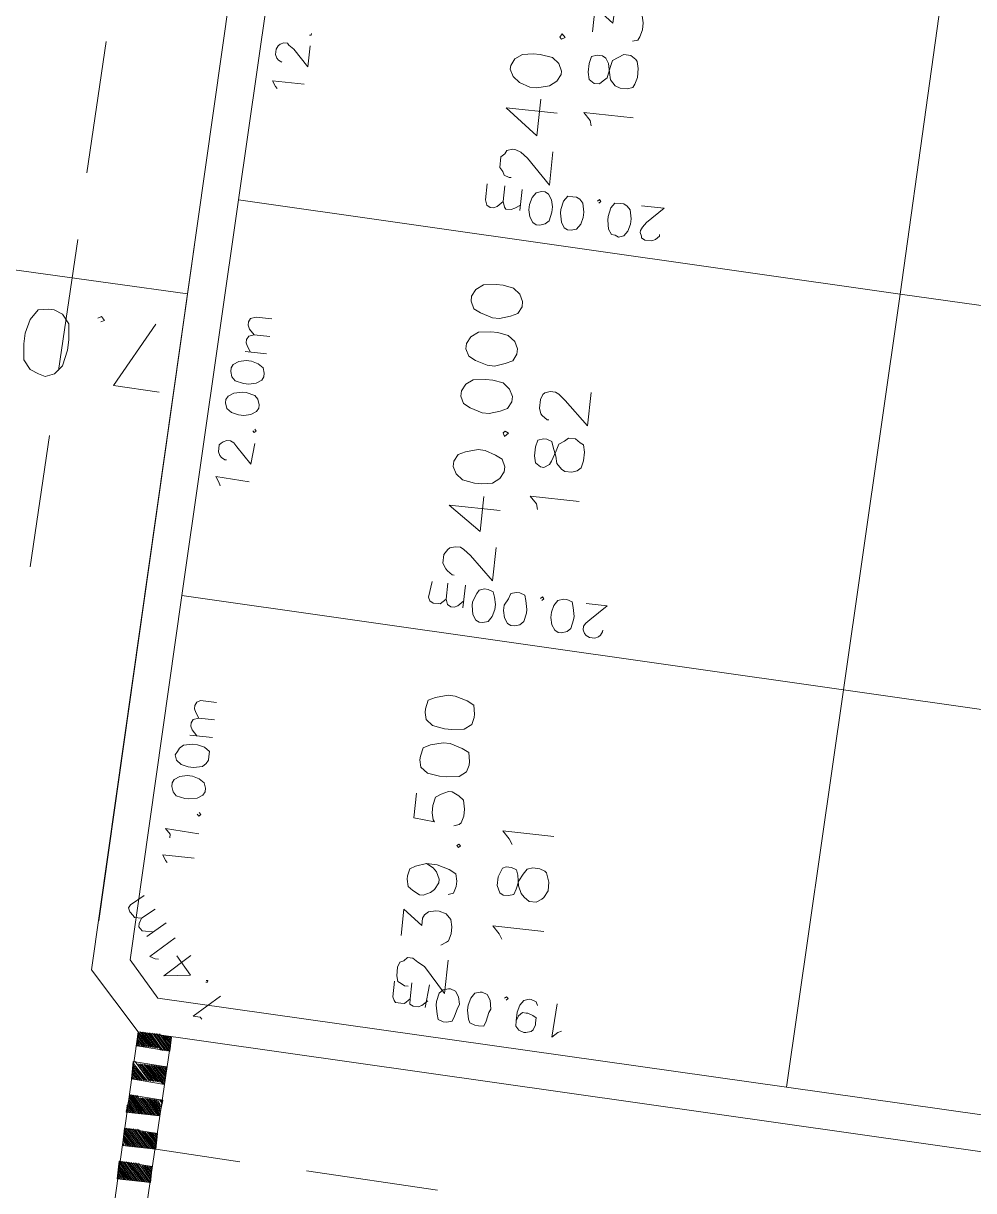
# Model space of a CAD drawing. Header units: metres. Extents: x -977055 to 805873, y -1033982 to 242021.
# Drawn here: x 2542.32 to 2570.91, y 963.42 to 998.53 of the extents above; entities that cross this region are included whole.
import ezdxf

# ---------------------------------------------------------------- set-up
doc = ezdxf.new("R2010")
doc.units = ezdxf.units.M
for name, color, linetype in [('PDF_acera', 7, 'Continuous'), ('PDF_areas por lote', 7, 'Continuous'), ('PDF_COTAS', 7, 'Continuous'), ('PDF_COTAS CONJUNTO', 7, 'Continuous'), ('PDF_linea de centro', 7, 'Continuous'), ('PDF_LOTES', 7, 'Continuous'), ('PDF_No. lotes', 7, 'Continuous'), ('PDF_PASO DE CEBRA', 7, 'Continuous')]:
    doc.layers.add(name, color=color, linetype=linetype)

# ---------------------------------------------------------------- blocks, each defined once
blk = doc.blocks.new('CALLE')
at = {"layer": 'PDF_acera', "lineweight": 9}
blk.add_lwpolyline([(6.731424, -134.62848), (-5.673024, -101.945088), (-58.339008, -100.166976), (-59.69376, -101.437056), (-60.75216, -132.554016), (-59.48208, -133.908768), (5.673024, -136.11024)], close=True, dxfattribs=at)
at = {"layer": 'PDF_areas por lote', "lineweight": 9}
for points in [[(-57.915648, -107.74512), (-57.915648, -107.660448), (-57.873312, -107.575776), (-57.830976, -107.491104), (-57.703968, -107.448768), (-57.492288, -107.448768), (-57.36528, -107.491104), (-57.322944, -107.575776), (-57.238272, -107.660448), (-57.238272, -107.787456), (-57.322944, -107.914464), (-57.407616, -108.083808), (-58.00032, -108.634176), (-57.195936, -108.634176)], [(-56.73024, -107.448768), (-56.0952, -107.448768), (-56.433888, -107.914464), (-56.264544, -107.914464), (-56.179872, -107.9568), (-56.0952, -108.041472), (-56.052864, -108.210816), (-56.052864, -108.295488), (-56.0952, -108.464832), (-56.222208, -108.59184), (-56.391552, -108.634176), (-56.560896, -108.634176), (-56.73024, -108.59184), (-56.772576, -108.549504), (-56.857248, -108.422496)], [(-54.952128, -107.872128), (-55.0368, -108.041472), (-55.121472, -108.126144), (-55.290816, -108.210816), (-55.375488, -108.210816), (-55.544832, -108.126144), (-55.629504, -108.041472), (-55.714176, -107.872128), (-55.714176, -107.787456), (-55.629504, -107.618112), (-55.544832, -107.491104), (-55.375488, -107.448768), (-55.290816, -107.448768), (-55.121472, -107.491104), (-55.0368, -107.618112), (-54.952128, -107.872128), (-54.952128, -108.126144), (-55.0368, -108.422496), (-55.121472, -108.59184), (-55.290816, -108.634176), (-55.417824, -108.634176), (-55.587168, -108.59184), (-55.629504, -108.464832)], [(-53.301024, -107.448768), (-53.893728, -107.448768), (-53.936064, -107.9568), (-53.893728, -107.914464), (-53.724384, -107.872128), (-53.55504, -107.872128), (-53.34336, -107.914464), (-53.258688, -108.041472), (-53.174016, -108.210816), (-53.174016, -108.295488), (-53.258688, -108.464832), (-53.34336, -108.59184), (-53.55504, -108.634176), (-53.724384, -108.634176), (-53.893728, -108.59184), (-53.936064, -108.549504), (-53.9784, -108.422496)], [(-48.009024, -107.787456), (-48.009024, -107.74512), (-47.924352, -107.618112), (-47.882016, -107.575776), (-47.755008, -107.491104), (-47.543328, -107.491104), (-47.41632, -107.575776), (-47.373984, -107.618112), (-47.331648, -107.74512), (-47.331648, -107.872128), (-47.373984, -107.9568), (-47.500992, -108.126144), (-48.05136, -108.718848), (-47.246976, -108.718848)], [(-46.35792, -108.718848), (-46.35792, -107.491104), (-46.908288, -108.295488), (-46.061568, -108.295488)], [(-38.398752, -108.126144), (-38.398752, -108.083808), (-38.356416, -107.9568), (-38.271744, -107.914464), (-38.187072, -107.829792), (-37.933056, -107.829792), (-37.848384, -107.914464), (-37.763712, -107.9568), (-37.721376, -108.083808), (-37.721376, -108.16848), (-37.763712, -108.295488), (-37.89072, -108.464832), (-38.483424, -109.057536), (-37.67904, -109.057536)], [(-36.747648, -109.057536), (-36.747648, -107.829792), (-37.340352, -108.634176), (-36.451296, -108.634176)]]:
    blk.add_lwpolyline(points, dxfattribs=at)
for points in [[(-52.49664, -107.448768), (-52.665984, -107.491104), (-52.792992, -107.660448), (-52.835328, -107.9568), (-52.835328, -108.126144), (-52.792992, -108.422496), (-52.665984, -108.59184), (-52.49664, -108.634176), (-52.411968, -108.634176), (-52.200288, -108.59184), (-52.115616, -108.422496), (-52.030944, -108.126144), (-52.030944, -107.9568), (-52.115616, -107.660448), (-52.200288, -107.491104), (-52.411968, -107.448768)], [(-51.353568, -107.448768), (-51.522912, -107.491104), (-51.64992, -107.660448), (-51.692256, -107.9568), (-51.692256, -108.126144), (-51.64992, -108.422496), (-51.522912, -108.59184), (-51.353568, -108.634176), (-51.268896, -108.634176), (-51.057216, -108.59184), (-50.972544, -108.422496), (-50.887872, -108.126144), (-50.887872, -107.9568), (-50.972544, -107.660448), (-51.057216, -107.491104), (-51.268896, -107.448768)], [(-45.426528, -107.491104), (-45.595872, -107.575776), (-45.72288, -107.74512), (-45.765216, -108.041472), (-45.765216, -108.210816), (-45.72288, -108.464832), (-45.595872, -108.634176), (-45.426528, -108.718848), (-45.29952, -108.718848), (-45.130176, -108.634176), (-45.045504, -108.464832), (-44.960832, -108.210816), (-44.960832, -108.041472), (-45.045504, -107.74512), (-45.130176, -107.575776), (-45.29952, -107.491104)], [(-43.733088, -107.491104), (-43.902432, -107.575776), (-43.987104, -107.74512), (-44.071776, -108.041472), (-44.071776, -108.210816), (-43.987104, -108.464832), (-43.902432, -108.634176), (-43.733088, -108.718848), (-43.60608, -108.718848), (-43.436736, -108.634176), (-43.309728, -108.464832), (-43.267392, -108.210816), (-43.267392, -108.041472), (-43.309728, -107.74512), (-43.436736, -107.575776), (-43.60608, -107.491104)], [(-42.590016, -107.491104), (-42.75936, -107.575776), (-42.844032, -107.74512), (-42.928704, -108.041472), (-42.928704, -108.210816), (-42.844032, -108.464832), (-42.75936, -108.634176), (-42.590016, -108.718848), (-42.463008, -108.718848), (-42.293664, -108.634176), (-42.166656, -108.464832), (-42.12432, -108.210816), (-42.12432, -108.041472), (-42.166656, -107.74512), (-42.293664, -107.575776), (-42.463008, -107.491104)], [(-41.446944, -107.491104), (-41.616288, -107.575776), (-41.70096, -107.74512), (-41.785632, -108.041472), (-41.785632, -108.210816), (-41.70096, -108.464832), (-41.616288, -108.634176), (-41.446944, -108.718848), (-41.319936, -108.718848), (-41.150592, -108.634176), (-41.023584, -108.464832), (-40.981248, -108.210816), (-40.981248, -108.041472), (-41.023584, -107.74512), (-41.150592, -107.575776), (-41.319936, -107.491104)], [(-35.816256, -107.829792), (-35.9856, -107.914464), (-36.112608, -108.083808), (-36.19728, -108.337824), (-36.19728, -108.507168), (-36.112608, -108.80352), (-35.9856, -108.972864), (-35.816256, -109.057536), (-35.731584, -109.057536), (-35.56224, -108.972864), (-35.435232, -108.80352), (-35.392896, -108.507168), (-35.392896, -108.337824), (-35.435232, -108.083808), (-35.56224, -107.914464), (-35.731584, -107.829792)], [(-54.444096, -108.549504), (-54.486432, -108.59184), (-54.444096, -108.634176), (-54.40176, -108.59184)], [(-44.495136, -108.59184), (-44.579808, -108.634176), (-44.495136, -108.718848), (-44.4528, -108.634176)], [(-34.9272, -108.930528), (-34.969536, -108.972864), (-34.9272, -109.057536), (-34.842528, -108.972864)]]:
    blk.add_lwpolyline(points, close=True, dxfattribs=at)
at = {"layer": 'PDF_COTAS', "lineweight": 9}
for points in [[(-56.984256, -101.225376), (-56.984256, -101.056032), (-56.94192, -101.013696), (-56.857248, -100.929024), (-56.772576, -100.886688), (-56.687904, -100.929024), (-56.433888, -101.225376)], [(-57.280608, -101.521728), (-57.280608, -101.352384), (-57.280608, -101.267712), (-57.195936, -101.18304), (-57.111264, -101.18304), (-56.984256, -101.225376), (-56.73024, -101.521728)], [(-57.026592, -101.81808), (-57.407616, -101.39472)], [(-57.915648, -101.733408), (-57.915648, -101.648736), (-57.873312, -101.521728), (-57.36528, -102.072096)], [(-55.587168, -101.691072), (-55.544832, -101.648736), (-55.417824, -101.564064), (-55.417824, -102.326112)], [(-54.994464, -101.691072), (-54.909792, -101.691072), (-54.782784, -101.564064), (-54.82512, -102.368448)], [(-57.746304, -102.495456), (-58.296672, -101.902752), (-58.212, -102.537792), (-57.78864, -102.156768)], [(-52.49664, -102.45312), (-52.49664, -101.902752)], [(-52.49664, -102.072096), (-52.369632, -101.945088), (-52.28496, -101.902752), (-52.200288, -101.902752), (-52.115616, -101.945088), (-52.07328, -102.072096), (-52.07328, -102.45312)], [(-52.07328, -102.072096), (-51.946272, -101.987424), (-51.8616, -101.945088), (-51.776928, -101.945088), (-51.692256, -101.987424), (-51.64992, -102.072096), (-51.64992, -102.45312)], [(-46.484928, -101.987424), (-46.400256, -101.945088), (-46.273248, -101.860416), (-46.315584, -102.6648)], [(-45.849888, -102.072096), (-45.849888, -102.02976), (-45.807552, -101.945088), (-45.765216, -101.902752), (-45.680544, -101.860416), (-45.5112, -101.860416), (-45.468864, -101.902752), (-45.426528, -101.945088), (-45.384192, -102.02976), (-45.384192, -102.114432), (-45.426528, -102.199104), (-45.5112, -102.283776), (-45.892224, -102.6648), (-45.384192, -102.707136)], [(-54.359424, -102.283776), (-54.40176, -102.326112), (-54.359424, -102.368448), (-54.317088, -102.326112)], [(-43.225056, -102.749472), (-43.225056, -102.24144)], [(-43.225056, -102.368448), (-43.098048, -102.283776), (-43.013376, -102.24144), (-42.928704, -102.24144), (-42.844032, -102.283776), (-42.801696, -102.410784), (-42.801696, -102.791808)], [(-42.801696, -102.410784), (-42.674688, -102.283776), (-42.590016, -102.24144), (-42.505344, -102.24144), (-42.420672, -102.283776), (-42.378336, -102.410784), (-42.378336, -102.791808)], [(-36.874656, -102.326112), (-36.83232, -102.283776), (-36.705312, -102.199104), (-36.705312, -102.961152)], [(-36.239616, -102.368448), (-36.19728, -102.283776), (-36.154944, -102.24144), (-36.070272, -102.199104), (-35.943264, -102.199104), (-35.858592, -102.24144), (-35.816256, -102.283776), (-35.77392, -102.368448), (-35.77392, -102.45312), (-35.816256, -102.495456), (-35.900928, -102.622464), (-36.281952, -103.003488), (-35.77392, -103.003488)], [(-59.228064, -102.918816), (-59.185728, -102.87648), (-59.185728, -102.707136), (-58.63536, -103.29984)], [(-45.08784, -102.622464), (-45.130176, -102.6648), (-45.08784, -102.707136), (-45.045504, -102.6648)], [(-58.339008, -102.918816), (-58.339008, -102.961152), (-58.296672, -102.961152), (-58.296672, -102.918816)], [(-35.519904, -102.961152), (-35.519904, -103.003488), (-35.477568, -103.003488)], [(-48.601728, -107.660448), (-48.728736, -107.53344), (-48.728736, -107.491104), (-48.728736, -107.364096), (-48.6864, -107.279424), (-48.601728, -107.237088), (-48.220704, -107.279424)], [(-58.212, -107.829792), (-58.339008, -107.702784), (-58.339008, -107.618112), (-58.339008, -107.491104), (-58.296672, -107.448768), (-58.212, -107.406432), (-57.830976, -107.406432)], [(-38.991456, -107.999136), (-39.118464, -107.872128), (-39.1608, -107.787456), (-39.1608, -107.702784), (-39.118464, -107.618112), (-38.991456, -107.575776), (-38.610432, -107.575776)], [(-58.212, -108.253152), (-58.339008, -108.126144), (-58.381344, -108.041472), (-58.381344, -107.914464), (-58.339008, -107.829792), (-58.212, -107.829792), (-57.830976, -107.829792)], [(-48.601728, -108.083808), (-48.728736, -107.9568), (-48.771072, -107.872128), (-48.771072, -107.787456), (-48.728736, -107.702784), (-48.601728, -107.660448), (-48.220704, -107.660448)], [(-48.220704, -108.083808), (-48.771072, -108.083808)], [(-39.033792, -108.422496), (-39.118464, -108.295488), (-39.1608, -108.210816), (-39.1608, -108.083808), (-39.118464, -108.041472), (-38.991456, -107.999136), (-38.610432, -107.999136)], [(-57.830976, -108.253152), (-58.381344, -108.210816)], [(-38.652768, -108.422496), (-39.1608, -108.422496)], [(-58.00032, -110.115936), (-57.957984, -110.158272), (-57.915648, -110.115936), (-57.957984, -110.0736)], [(-48.390048, -109.946592), (-48.347712, -109.988928), (-48.305376, -109.946592), (-48.347712, -109.904256)], [(-58.466016, -110.412288), (-58.339008, -110.454624), (-58.254336, -110.539296), (-58.254336, -110.623968), (-58.254336, -110.666304), (-58.296672, -110.793312), (-58.339008, -110.877984), (-58.466016, -110.877984), (-58.508352, -110.877984), (-58.63536, -110.835648), (-58.677696, -110.793312), (-58.720032, -110.666304), (-58.720032, -110.623968), (-58.677696, -110.49696), (-58.593024, -110.412288), (-58.466016, -110.412288), (-58.254336, -110.412288), (-58.084992, -110.454624), (-57.957984, -110.539296), (-57.915648, -110.666304), (-57.915648, -110.70864), (-57.957984, -110.835648), (-58.042656, -110.877984)], [(-38.779776, -110.28528), (-38.73744, -110.327616), (-38.695104, -110.28528), (-38.73744, -110.242944)], [(-48.940416, -111.470688), (-48.982752, -111.470688), (-49.067424, -111.428352), (-49.10976, -111.386016), (-49.152096, -111.301344), (-49.152096, -111.174336), (-49.10976, -111.089664), (-49.067424, -111.047328), (-48.982752, -111.004992), (-48.89808, -111.004992), (-48.813408, -111.047328), (-48.728736, -111.132), (-48.347712, -111.513024), (-48.347712, -111.004992)], [(-58.593024, -111.513024), (-58.63536, -111.428352), (-58.762368, -111.301344), (-57.957984, -111.34368)], [(-39.37248, -111.809376), (-39.414816, -111.809376), (-39.457152, -111.76704), (-39.499488, -111.724704), (-39.541824, -111.640032), (-39.541824, -111.470688), (-39.499488, -111.386016), (-39.457152, -111.386016), (-39.37248, -111.34368), (-39.330144, -111.34368), (-39.245472, -111.386016), (-39.118464, -111.470688), (-38.73744, -111.851712), (-38.73744, -111.301344)]]:
    blk.add_lwpolyline(points, dxfattribs=at)
for points in [[(-53.76672, -101.6064), (-53.893728, -101.648736), (-53.9784, -101.733408), (-54.020736, -101.945088), (-54.020736, -102.02976), (-53.9784, -102.24144), (-53.893728, -102.368448), (-53.809056, -102.410784), (-53.724384, -102.410784), (-53.597376, -102.368448), (-53.512704, -102.24144), (-53.470368, -102.072096), (-53.470368, -101.945088), (-53.512704, -101.775744), (-53.597376, -101.648736), (-53.682048, -101.6064)], [(-53.004672, -101.6064), (-53.13168, -101.648736), (-53.216352, -101.775744), (-53.258688, -101.945088), (-53.258688, -102.072096), (-53.216352, -102.283776), (-53.13168, -102.368448), (-53.047008, -102.410784), (-52.962336, -102.410784), (-52.835328, -102.410784), (-52.750656, -102.283776), (-52.70832, -102.114432), (-52.70832, -101.987424), (-52.750656, -101.775744), (-52.835328, -101.691072), (-52.92, -101.648736)], [(-44.495136, -101.902752), (-44.622144, -101.945088), (-44.706816, -102.072096), (-44.749152, -102.24144), (-44.749152, -102.368448), (-44.706816, -102.537792), (-44.622144, -102.6648), (-44.537472, -102.707136), (-44.4528, -102.707136), (-44.325792, -102.6648), (-44.24112, -102.580128), (-44.198784, -102.368448), (-44.198784, -102.283776), (-44.24112, -102.072096), (-44.325792, -101.945088), (-44.410464, -101.902752)], [(-43.733088, -101.945088), (-43.860096, -101.987424), (-43.944768, -102.072096), (-43.987104, -102.283776), (-43.987104, -102.410784), (-43.944768, -102.580128), (-43.860096, -102.707136), (-43.775424, -102.749472), (-43.690752, -102.749472), (-43.563744, -102.707136), (-43.479072, -102.580128), (-43.436736, -102.410784), (-43.436736, -102.283776), (-43.479072, -102.114432), (-43.563744, -101.987424), (-43.648416, -101.945088)], [(-58.677696, -108.761184), (-58.63536, -108.888192), (-58.508352, -108.930528), (-58.339008, -108.972864), (-58.212, -109.0152), (-58.042656, -108.972864), (-57.915648, -108.888192), (-57.873312, -108.761184), (-57.873312, -108.718848), (-57.915648, -108.59184), (-58.00032, -108.507168), (-58.212, -108.464832), (-58.296672, -108.464832), (-58.508352, -108.507168), (-58.63536, -108.549504), (-58.677696, -108.676512)], [(-49.067424, -108.59184), (-49.025088, -108.718848), (-48.89808, -108.80352), (-48.728736, -108.845856), (-48.601728, -108.845856), (-48.432384, -108.80352), (-48.305376, -108.761184), (-48.26304, -108.634176), (-48.26304, -108.549504), (-48.305376, -108.422496), (-48.390048, -108.38016), (-48.601728, -108.295488), (-48.6864, -108.295488), (-48.89808, -108.337824), (-49.025088, -108.422496), (-49.067424, -108.507168)], [(-39.457152, -108.930528), (-39.414816, -109.057536), (-39.330144, -109.142208), (-39.118464, -109.184544), (-38.991456, -109.184544), (-38.822112, -109.142208), (-38.695104, -109.057536), (-38.652768, -108.972864), (-38.652768, -108.888192), (-38.695104, -108.761184), (-38.822112, -108.676512), (-38.991456, -108.634176), (-39.118464, -108.634176), (-39.287808, -108.676512), (-39.414816, -108.761184), (-39.457152, -108.845856)], [(-58.677696, -109.523232), (-58.677696, -109.65024), (-58.550688, -109.692576), (-58.339008, -109.734912), (-58.254336, -109.777248), (-58.042656, -109.734912), (-57.915648, -109.65024), (-57.873312, -109.523232), (-57.873312, -109.480896), (-57.915648, -109.353888), (-58.042656, -109.269216), (-58.212, -109.22688), (-58.339008, -109.22688), (-58.550688, -109.269216), (-58.63536, -109.311552), (-58.677696, -109.43856)], [(-49.067424, -109.353888), (-49.025088, -109.480896), (-48.940416, -109.565568), (-48.728736, -109.607904), (-48.644064, -109.607904), (-48.432384, -109.565568), (-48.305376, -109.523232), (-48.26304, -109.396224), (-48.26304, -109.311552), (-48.305376, -109.184544), (-48.432384, -109.142208), (-48.601728, -109.057536), (-48.728736, -109.057536), (-48.89808, -109.099872), (-49.025088, -109.184544), (-49.067424, -109.269216)], [(-39.499488, -109.692576), (-39.457152, -109.819584), (-39.330144, -109.904256), (-39.1608, -109.946592), (-39.033792, -109.946592), (-38.822112, -109.904256), (-38.73744, -109.819584), (-38.695104, -109.734912), (-38.695104, -109.65024), (-38.695104, -109.523232), (-38.822112, -109.43856), (-39.033792, -109.396224), (-39.118464, -109.396224), (-39.330144, -109.43856), (-39.457152, -109.523232), (-39.499488, -109.607904)], [(-49.10976, -110.49696), (-49.067424, -110.623968), (-48.982752, -110.70864), (-48.771072, -110.750976), (-48.6864, -110.750976), (-48.47472, -110.70864), (-48.347712, -110.666304), (-48.305376, -110.539296), (-48.305376, -110.454624), (-48.347712, -110.327616), (-48.47472, -110.242944), (-48.644064, -110.200608), (-48.771072, -110.200608), (-48.940416, -110.242944), (-49.067424, -110.327616), (-49.10976, -110.412288)], [(-39.541824, -110.835648), (-39.499488, -110.962656), (-39.37248, -111.047328), (-39.203136, -111.089664), (-39.076128, -111.089664), (-38.864448, -111.047328), (-38.779776, -110.962656), (-38.73744, -110.877984), (-38.73744, -110.793312), (-38.73744, -110.666304), (-38.864448, -110.581632), (-39.076128, -110.539296), (-39.1608, -110.539296), (-39.37248, -110.581632), (-39.499488, -110.666304), (-39.499488, -110.750976)]]:
    blk.add_lwpolyline(points, close=True, dxfattribs=at)
at = {"layer": 'PDF_COTAS CONJUNTO', "lineweight": 9}
for points in [[(-41.827968, -95.128992), (-41.997312, -100.717344)], [(-57.1536, -100.209312), (-40.811904, -100.75968)]]:
    blk.add_lwpolyline(points, dxfattribs=at)
at = {"layer": 'PDF_COTAS CONJUNTO', "lineweight": 20}
blk.add_lwpolyline([(-44.325792, -97.542144), (-44.24112, -97.753824), (-44.02944, -97.923168), (-43.648416, -98.00784), (-43.3944, -98.00784), (-43.013376, -97.965504), (-42.801696, -97.79616), (-42.717024, -97.58448), (-42.717024, -97.457472), (-42.75936, -97.203456), (-43.013376, -97.034112), (-43.352064, -96.94944), (-43.60608, -96.94944), (-43.987104, -96.991776), (-44.198784, -97.16112), (-44.283456, -97.3728)], close=True, dxfattribs=at)
for points in [[(-42.886368, -98.727552), (-42.844032, -98.812224), (-42.75936, -98.727552), (-42.801696, -98.64288)], [(-44.410464, -100.293984), (-44.368128, -99.193248), (-42.801696, -100.039968)]]:
    blk.add_lwpolyline(points, dxfattribs=at)
at = {"layer": 'PDF_linea de centro', "lineweight": 9}
for points in [[(-45.72288, -97.79616), (-48.89808, -97.669152)], [(-40.981248, -97.965504), (-44.156448, -97.838496)], [(-36.19728, -98.134848), (-39.37248, -98.00784)], [(-62.530272, -104.188896), (-62.4456, -102.156768)], [(-62.699616, -108.972864), (-62.572608, -105.797664)]]:
    blk.add_lwpolyline(points, dxfattribs=at)
at = {"layer": 'PDF_LOTES', "lineweight": 20}
for points in [[(-59.355072, -117.016704), (-49.7448, -117.355392), (-49.194432, -101.352384), (-58.00032, -101.056032), (-58.84704, -101.81808)], [(-49.7448, -117.355392), (-40.176864, -117.69408), (-39.626496, -101.691072), (-49.194432, -101.352384)], [(-40.176864, -117.69408), (-30.566592, -117.990432), (-30.016224, -102.02976), (-39.626496, -101.691072)], [(-59.101056, -133.062048), (-50.295168, -133.3584), (-49.7448, -117.355392), (-59.355072, -117.016704), (-59.863104, -132.215328)], [(-50.295168, -133.3584), (-40.684896, -133.654752), (-40.176864, -117.69408), (-49.7448, -117.355392)], [(-40.684896, -133.654752), (-31.11696, -133.99344), (-30.566592, -117.990432), (-40.176864, -117.69408)]]:
    blk.add_lwpolyline(points, close=True, dxfattribs=at)
at = {"layer": 'PDF_No. lotes', "lineweight": 20}
for points in [[(-46.230912, -109.607904), (-46.103904, -109.565568), (-45.93456, -109.396224), (-45.93456, -110.581632)], [(-44.071776, -109.65024), (-44.071776, -109.607904), (-43.987104, -109.480896), (-43.944768, -109.43856), (-43.81776, -109.396224), (-43.60608, -109.396224), (-43.479072, -109.43856), (-43.436736, -109.480896), (-43.3944, -109.607904), (-43.3944, -109.734912), (-43.436736, -109.819584), (-43.563744, -109.988928), (-44.114112, -110.581632), (-43.309728, -110.581632)], [(-56.560896, -109.86192), (-56.433888, -109.777248), (-56.264544, -109.607904), (-56.264544, -110.835648)], [(-54.274752, -109.86192), (-54.147744, -109.777248), (-53.9784, -109.607904), (-53.9784, -110.835648)], [(-36.959328, -109.904256), (-36.83232, -109.86192), (-36.662976, -109.692576), (-36.662976, -110.877984)], [(-34.71552, -109.692576), (-34.122816, -109.692576), (-34.461504, -110.158272), (-34.29216, -110.158272), (-34.165152, -110.200608), (-34.122816, -110.242944), (-34.038144, -110.454624), (-34.038144, -110.539296), (-34.122816, -110.70864), (-34.207488, -110.835648), (-34.376832, -110.877984), (-34.546176, -110.877984), (-34.71552, -110.835648), (-34.800192, -110.793312), (-34.842528, -110.666304)]]:
    blk.add_lwpolyline(points, dxfattribs=at)
for points in [[(-44.960832, -109.396224), (-45.130176, -109.43856), (-45.214848, -109.565568), (-45.214848, -109.65024), (-45.130176, -109.777248), (-45.045504, -109.819584), (-44.791488, -109.904256), (-44.622144, -109.946592), (-44.537472, -110.0736), (-44.4528, -110.158272), (-44.4528, -110.327616), (-44.537472, -110.454624), (-44.579808, -110.539296), (-44.749152, -110.581632), (-44.960832, -110.581632), (-45.130176, -110.539296), (-45.214848, -110.454624), (-45.257184, -110.327616), (-45.257184, -110.158272), (-45.214848, -110.0736), (-45.08784, -109.946592), (-44.918496, -109.904256), (-44.706816, -109.819584), (-44.579808, -109.777248), (-44.537472, -109.65024), (-44.537472, -109.565568), (-44.579808, -109.43856), (-44.749152, -109.396224)], [(-55.290816, -109.607904), (-55.46016, -109.692576), (-55.502496, -109.777248), (-55.502496, -109.904256), (-55.46016, -110.031264), (-55.333152, -110.0736), (-55.121472, -110.115936), (-54.952128, -110.200608), (-54.82512, -110.28528), (-54.782784, -110.412288), (-54.782784, -110.581632), (-54.82512, -110.70864), (-54.867456, -110.750976), (-55.079136, -110.835648), (-55.290816, -110.835648), (-55.46016, -110.750976), (-55.502496, -110.70864), (-55.587168, -110.581632), (-55.587168, -110.412288), (-55.502496, -110.28528), (-55.417824, -110.200608), (-55.24848, -110.115936), (-54.994464, -110.0736), (-54.867456, -110.031264), (-54.82512, -109.904256), (-54.82512, -109.777248), (-54.867456, -109.692576), (-55.079136, -109.607904)], [(-35.689248, -109.692576), (-35.858592, -109.734912), (-35.943264, -109.86192), (-35.943264, -109.988928), (-35.858592, -110.0736), (-35.77392, -110.158272), (-35.519904, -110.200608), (-35.35056, -110.242944), (-35.265888, -110.369952), (-35.181216, -110.49696), (-35.181216, -110.666304), (-35.265888, -110.793312), (-35.308224, -110.835648), (-35.477568, -110.877984), (-35.689248, -110.877984), (-35.858592, -110.835648), (-35.943264, -110.793312), (-35.9856, -110.666304), (-35.9856, -110.49696), (-35.943264, -110.369952), (-35.816256, -110.242944), (-35.646912, -110.200608), (-35.435232, -110.158272), (-35.308224, -110.0736), (-35.265888, -109.988928), (-35.265888, -109.86192), (-35.308224, -109.734912), (-35.477568, -109.692576)]]:
    blk.add_lwpolyline(points, close=True, dxfattribs=at)
at = {"layer": 'PDF_PASO DE CEBRA', "lineweight": 9}
for points in [[(-65.19744, -102.02976), (-59.736096, -102.24144), (-59.69376, -101.437056), (-65.155104, -101.267712), (-65.19744, -102.02976), (-65.155104, -101.267712)], [(-63.249984, -101.310048), (-63.249984, -101.310048)], [(-63.249984, -101.352384), (-63.207648, -101.310048)], [(-63.249984, -101.39472), (-63.165312, -101.310048)], [(-63.122976, -101.310048), (-63.249984, -101.437056), (-63.08064, -101.310048)], [(-63.249984, -101.479392), (-63.038304, -101.310048)], [(-63.249984, -101.521728), (-62.995968, -101.310048), (-63.249984, -101.564064)], [(-63.249984, -101.6064), (-62.953632, -101.310048)], [(-63.249984, -101.648736), (-62.911296, -101.310048)], [(-62.86896, -101.310048), (-63.249984, -101.691072), (-62.826624, -101.310048)], [(-63.249984, -101.733408), (-62.826624, -101.352384)], [(-63.249984, -101.775744), (-62.826624, -101.39472)], [(-63.249984, -101.81808), (-62.826624, -101.437056)], [(-63.249984, -101.860416), (-62.826624, -101.479392)], [(-62.4456, -101.352384), (-62.4456, -101.352384)], [(-62.403264, -101.352384), (-62.4456, -101.39472), (-62.360928, -101.352384)], [(-62.4456, -101.437056), (-62.318592, -101.352384)], [(-62.4456, -101.479392), (-62.276256, -101.352384)], [(-62.4456, -101.521728), (-62.23392, -101.352384), (-62.4456, -101.564064)], [(-62.4456, -101.6064), (-62.191584, -101.352384)], [(-62.149248, -101.352384), (-62.4456, -101.648736), (-62.106912, -101.352384)], [(-62.4456, -101.691072), (-62.064576, -101.352384)], [(-62.4456, -101.733408), (-62.02224, -101.352384)], [(-62.4456, -101.775744), (-62.02224, -101.39472)], [(-62.4456, -101.81808), (-62.02224, -101.437056)], [(-62.4456, -101.860416), (-62.02224, -101.479392), (-62.4456, -101.860416)], [(-61.641216, -101.352384), (-61.641216, -101.352384)], [(-61.641216, -101.39472), (-61.59888, -101.352384)], [(-61.641216, -101.437056), (-61.556544, -101.352384)], [(-61.641216, -101.479392), (-61.514208, -101.352384)], [(-61.641216, -101.521728), (-61.471872, -101.352384)], [(-61.471872, -101.39472), (-61.641216, -101.564064), (-61.429536, -101.39472)], [(-61.641216, -101.6064), (-61.3872, -101.39472)], [(-61.641216, -101.648736), (-61.344864, -101.39472)], [(-61.641216, -101.691072), (-61.302528, -101.39472)], [(-61.641216, -101.733408), (-61.260192, -101.39472)], [(-61.641216, -101.775744), (-61.217856, -101.39472), (-61.641216, -101.81808), (-61.217856, -101.437056)], [(-61.641216, -101.860416), (-61.217856, -101.479392)], [(-60.836832, -101.39472), (-60.836832, -101.39472)], [(-60.836832, -101.437056), (-60.794496, -101.39472)], [(-60.836832, -101.479392), (-60.75216, -101.39472)], [(-60.709824, -101.39472), (-60.836832, -101.521728), (-60.667488, -101.39472), (-60.836832, -101.564064)], [(-60.836832, -101.6064), (-60.625152, -101.39472)], [(-60.836832, -101.648736), (-60.582816, -101.39472)], [(-60.836832, -101.691072), (-60.54048, -101.39472)], [(-60.836832, -101.733408), (-60.498144, -101.39472)], [(-60.836832, -101.775744), (-60.455808, -101.39472), (-60.836832, -101.775744)], [(-60.836832, -101.81808), (-60.413472, -101.437056)], [(-60.836832, -101.860416), (-60.455808, -101.479392)], [(-60.032448, -101.437056), (-60.032448, -101.437056)], [(-60.032448, -101.479392), (-59.990112, -101.437056)], [(-59.947776, -101.437056), (-60.032448, -101.521728), (-59.90544, -101.437056)], [(-60.032448, -101.564064), (-59.863104, -101.437056), (-60.032448, -101.6064)], [(-60.032448, -101.648736), (-59.820768, -101.437056)], [(-60.032448, -101.691072), (-59.778432, -101.437056)], [(-60.032448, -101.733408), (-59.736096, -101.437056)], [(-59.69376, -101.437056), (-60.032448, -101.775744), (-59.69376, -101.479392)], [(-63.249984, -101.902752), (-62.826624, -101.521728), (-63.249984, -101.945088), (-62.826624, -101.564064)], [(-63.249984, -101.987424), (-62.826624, -101.6064)], [(-63.249984, -102.02976), (-62.826624, -101.648736)], [(-63.249984, -102.072096), (-62.826624, -101.691072)], [(-63.249984, -102.114432), (-62.826624, -101.733408), (-63.249984, -102.114432)], [(-62.4456, -101.902752), (-62.02224, -101.521728)], [(-62.4456, -101.945088), (-62.02224, -101.564064)], [(-62.4456, -101.987424), (-62.02224, -101.6064)], [(-62.4456, -102.02976), (-62.02224, -101.648736)], [(-62.4456, -102.072096), (-62.02224, -101.691072)], [(-62.064576, -101.691072), (-62.4456, -102.114432), (-62.064576, -101.733408)], [(-61.641216, -101.902752), (-61.217856, -101.521728)], [(-61.641216, -101.945088), (-61.217856, -101.564064)], [(-61.641216, -101.987424), (-61.260192, -101.6064)], [(-61.641216, -102.02976), (-61.260192, -101.648736), (-61.641216, -102.072096), (-61.260192, -101.691072)], [(-61.641216, -102.114432), (-61.260192, -101.733408)], [(-60.836832, -101.902752), (-60.455808, -101.521728)], [(-60.836832, -101.945088), (-60.455808, -101.564064), (-60.836832, -101.987424), (-60.455808, -101.6064)], [(-60.836832, -102.02976), (-60.455808, -101.648736)], [(-60.836832, -102.072096), (-60.455808, -101.691072)], [(-60.836832, -102.114432), (-60.455808, -101.733408)], [(-60.074784, -102.02976), (-59.69376, -101.733408), (-60.074784, -102.072096)], [(-60.032448, -101.81808), (-59.69376, -101.521728), (-60.032448, -101.860416)], [(-60.032448, -101.902752), (-59.69376, -101.564064)], [(-60.032448, -101.945088), (-59.69376, -101.6064)], [(-59.69376, -101.648736), (-60.032448, -101.987424), (-59.69376, -101.691072)], [(-63.207648, -102.114432), (-62.826624, -101.775744)], [(-63.165312, -102.114432), (-62.86896, -101.81808)], [(-63.122976, -102.114432), (-62.86896, -101.860416)], [(-63.08064, -102.114432), (-62.86896, -101.902752)], [(-63.038304, -102.114432), (-62.86896, -101.945088)], [(-62.995968, -102.114432), (-62.86896, -101.987424), (-62.995968, -102.114432)], [(-62.953632, -102.114432), (-62.86896, -102.02976)], [(-62.4456, -102.156768), (-62.064576, -101.775744)], [(-62.403264, -102.156768), (-62.064576, -101.81808)], [(-62.360928, -102.156768), (-62.064576, -101.860416)], [(-62.318592, -102.156768), (-62.064576, -101.902752)], [(-62.276256, -102.156768), (-62.064576, -101.945088), (-62.23392, -102.156768), (-62.064576, -101.987424)], [(-62.191584, -102.156768), (-62.064576, -102.02976)], [(-61.260192, -101.775744), (-61.641216, -102.156768), (-61.260192, -101.81808)], [(-61.59888, -102.156768), (-61.260192, -101.860416), (-61.556544, -102.156768)], [(-61.514208, -102.156768), (-61.260192, -101.902752)], [(-61.260192, -101.945088), (-61.471872, -102.156768), (-61.260192, -101.987424)], [(-61.429536, -102.156768), (-61.260192, -102.02976)], [(-60.879168, -102.156768), (-60.455808, -101.775744)], [(-60.879168, -102.199104), (-60.455808, -101.81808), (-60.836832, -102.199104)], [(-60.794496, -102.199104), (-60.455808, -101.860416)], [(-60.75216, -102.199104), (-60.455808, -101.902752)], [(-60.455808, -101.945088), (-60.709824, -102.199104), (-60.455808, -101.987424)], [(-60.667488, -102.199104), (-60.455808, -102.02976)], [(-60.074784, -102.114432), (-59.69376, -101.775744)], [(-60.074784, -102.156768), (-59.69376, -101.81808)], [(-60.074784, -102.199104), (-59.69376, -101.860416)], [(-60.074784, -102.24144), (-59.69376, -101.902752)], [(-60.032448, -102.24144), (-59.69376, -101.945088)], [(-59.990112, -102.24144), (-59.736096, -101.987424), (-59.947776, -102.24144)], [(-59.90544, -102.24144), (-59.736096, -102.02976)], [(-62.911296, -102.114432), (-62.86896, -102.072096)], [(-62.86896, -102.114432), (-62.86896, -102.114432)], [(-62.149248, -102.156768), (-62.064576, -102.072096)], [(-62.106912, -102.156768), (-62.064576, -102.114432)], [(-62.064576, -102.156768), (-62.064576, -102.156768)], [(-61.3872, -102.156768), (-61.260192, -102.072096)], [(-61.344864, -102.199104), (-61.260192, -102.114432), (-61.302528, -102.199104)], [(-61.260192, -102.199104), (-61.260192, -102.156768)], [(-60.625152, -102.199104), (-60.455808, -102.072096), (-60.582816, -102.199104)], [(-60.54048, -102.199104), (-60.455808, -102.114432)], [(-60.498144, -102.199104), (-60.455808, -102.156768)], [(-60.455808, -102.199104), (-60.455808, -102.199104)], [(-59.736096, -102.072096), (-59.863104, -102.24144), (-59.736096, -102.114432)], [(-59.820768, -102.24144), (-59.736096, -102.156768)], [(-59.778432, -102.24144), (-59.736096, -102.199104), (-59.736096, -102.24144)]]:
    blk.add_lwpolyline(points, dxfattribs=at)
for points in [[(-63.249984, -101.310048), (-62.826624, -101.310048), (-62.86896, -102.114432), (-63.249984, -102.114432)], [(-62.4456, -101.352384), (-62.02224, -101.352384), (-62.064576, -102.156768), (-62.4456, -102.156768)], [(-61.641216, -101.352384), (-61.217856, -101.39472), (-61.260192, -102.199104), (-61.641216, -102.156768)], [(-60.836832, -101.39472), (-60.413472, -101.39472), (-60.455808, -102.199104), (-60.879168, -102.199104)], [(-60.032448, -101.437056), (-59.69376, -101.437056), (-59.736096, -102.24144), (-60.074784, -102.24144)]]:
    blk.add_lwpolyline(points, close=True, dxfattribs=at)

msp = doc.modelspace()

# ---------------------------------------------------------------- block references
at = {"xscale": 1.255773352820658, "yscale": 1.255773352820658, "zscale": 1.255773352820658, "rotation": 83.85573648860341}
msp.add_blockref('CALLE', (2427.15058, 1056.36283, 1015.371), dxfattribs=at)

doc.saveas('drawing.dxf')
